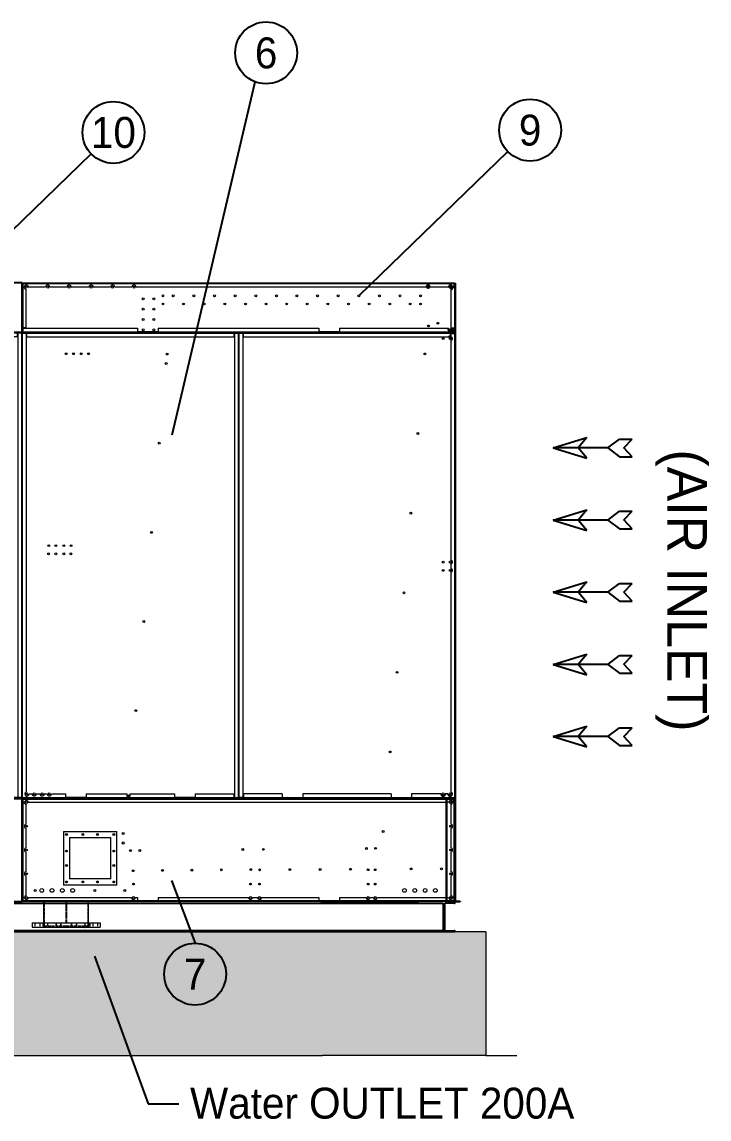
# Model space of a CAD drawing. Header units: millimetres. Extents: x 8833 to 38240, y 5836 to 26631.
# Drawn here: x 22144 to 25478, y 10838 to 16159 of the extents above; entities that cross this region are included whole.
import ezdxf
from ezdxf import colors
from ezdxf.entities.mleader import LeaderData, LeaderLine
from ezdxf.enums import TextEntityAlignment as Align
from ezdxf.math import Vec2, Vec3

# ---------------------------------------------------------------- set-up
doc = ezdxf.new("R2010")
doc.units = ezdxf.units.MM
doc.linetypes.add('CENTER', pattern=[2, 1.25, -0.25, 0.25, -0.25])
doc.linetypes.add('DASHED', pattern=[15, 12, -3])
for name, color, linetype in [('center', 1, 'CENTER'), ('냉각탑_dim', 1, 'Continuous'), ('냉각탑_text', 3, 'Continuous'), ('냉각탑_찬넬방진', 1, 'Continuous')]:
    doc.layers.add(name, color=color, linetype=linetype)
doc.styles.get("Standard").update_dxf_attribs({"font": 'arial.ttf'})
doc.styles.add('돋움', font='Dotum.ttf')

# ---------------------------------------------------------------- blocks, each defined once
blk = doc.blocks.new('화살표 IN OUT')
at = {"layer": '냉각탑_dim'}
for p, q in [((-322.7, 43), (-383.9, 43)), ((-343.1, 0.5), (-383.9, 43)), ((-383.9, -43), (-343.1, 0.5)), ((-266.4, 0), (-322.7, 43)), ((-266.4, 0), (-322.7, -43)), ((-266.4, 0), (0, 0)), ((-163.5, 50), (-121.5, 0)), ((0, 0), (-163.5, 50)), ((-163.5, -50), (-121.5, 0)), ((0, 0), (-163.5, -50)), ((-322.7, -43), (-383.9, -43))]:
    blk.add_line(p, q, dxfattribs=at)
blk = doc.blocks.new('A$C254622FA')
at = {"color": 7}
for p, q in [((0, 500), (3400, 500)), ((3400, 0), (3400, 500)), ((3400, 100), (3400, 194.5)), ((44, 0), (3400, 0))]:
    blk.add_line(p, q, dxfattribs=at)
at = {"color": 7, "lineweight": 35}
blk.add_line((3400, 500), (3400, 0), dxfattribs=at)
blk.add_line((3400, 500), (3400, 0), dxfattribs=at)
blk.add_line((3400, 500), (3400, 0), dxfattribs=at)
blk.add_line((3400, 500), (3400, 0), dxfattribs=at)
blk = doc.blocks.new('A$C4EC83005')
at = {"color": 7, "lineweight": 13}
for p, q in [((0, 1.7), (0, 2254.3)), ((3.4, 1.7), (3.4, 2256)), ((20, 2256), (20, 1.7)), ((577, 3.4), (577, 2256)), ((593.6, 2256), (593.6, 830)), ((597, 2254.3), (597, 1.7)), ((152, 1430), (152, 230)), ((502, 1430), (152, 1430)), ((502, 1430), (502, 230)), ((593.6, 1270), (593.6, 3.4)), ((502, 230), (152, 230)), ((22, 20), (552, 20)), ((177, 3.4), (22, 3.4)), ((575, 0), (22, 0)), ((593.6, 3.4), (177, 3.4)), ((575, 3.4), (177, 3.4))]:
    blk.add_line(p, q, dxfattribs=at)
at = {"color": 7, "lineweight": 13, "ltscale": 0.005667}
for p, q in [((3.4, 2254.3), (0, 2254.3)), ((22, 2252.6), (22, 2256)), ((575, 2252.6), (575, 2256)), ((593.6, 2254.3), (597, 2254.3)), ((3.4, 1.7), (0, 1.7)), ((22, 3.4), (22, 0)), ((575, 3.4), (575, 0)), ((593.6, 1.7), (597, 1.7))]:
    blk.add_line(p, q, dxfattribs=at)
at = {"color": 7, "lineweight": 13, "ltscale": 0.0015}
for p, q in [((2, 2256), (2.9, 2256)), ((594.1, 2256), (595, 2256)), ((2.9, 0), (2, 0)), ((595, 0), (594.1, 0))]:
    blk.add_line(p, q, dxfattribs=at)
at = {"color": 7, "lineweight": 13, "ltscale": 0.002833}
for p, q in [((2, 2254.3), (2, 2256)), ((2.9, 2256), (2.9, 2254.3)), ((594.1, 2254.3), (594.1, 2256)), ((595, 2254.3), (595, 2256)), ((2, 0), (2, 1.7)), ((2.9, 0), (2.9, 1.7)), ((577, 1.7), (577, 3.4)), ((593.6, 3.4), (593.6, 1.7)), ((594.1, 1.7), (594.1, 0)), ((595, 0), (595, 1.7))]:
    blk.add_line(p, q, dxfattribs=at)
at = {"color": 7}
blk.add_line((595, 2256), (2, 2256), dxfattribs=at)
at = {"color": 7, "lineweight": 13, "ltscale": 0.031833}
for p, q in [((22, 2256), (2.9, 2256)), ((594.1, 2256), (575, 2256)), ((2.9, 0), (22, 0)), ((575, 0), (594.1, 0))]:
    blk.add_line(p, q, dxfattribs=at)
at = {"color": 7, "lineweight": 13, "ltscale": 0.027667}
for p, q in [((20, 2254.3), (3.4, 2254.3)), ((593.6, 2254.3), (577, 2254.3)), ((3.4, 1.7), (20, 1.7)), ((552, 3.4), (552, 20)), ((577, 3.4), (593.6, 3.4)), ((577, 1.7), (593.6, 1.7))]:
    blk.add_line(p, q, dxfattribs=at)
at = {"color": 7, "lineweight": 13, "ltscale": 0.003333}
for p, q in [((20, 2254), (22, 2254)), ((20, 2252.6), (22, 2252.6)), ((575, 2256), (575, 2254)), ((575, 2254), (577, 2254)), ((575, 2252.6), (577, 2252.6)), ((22, 3.4), (20, 3.4)), ((22, 2), (20, 2)), ((577, 2), (575, 2)), ((575, 0), (575, 2))]:
    blk.add_line(p, q, dxfattribs=at)
at = {"color": 7, "lineweight": 13, "ltscale": 0.011337}
for p, q in [((22, 2236), (22, 2256)), ((575, 2236), (575, 2256))]:
    blk.add_line(p, q, dxfattribs=at)
at = {"color": 7, "lineweight": 13, "ltscale": 0.000512635}
for p, q in [((22, 2256), (22, 2255.7)), ((22, 0), (22, 0.3))]:
    blk.add_line(p, q, dxfattribs=at)
at = {"color": 7, "lineweight": 13, "ltscale": 0.283333}
blk.add_line((575, 2236), (22, 2236), dxfattribs=at)
at = {"color": 7, "lineweight": 13}
for centre in [(137, 1445), (327, 1445), (517, 1445), (137, 1405), (517, 1405), (137, 1175), (517, 1175), (137, 945), (517, 945), (137, 715), (517, 715), (137, 485), (517, 485), (137, 255), (137, 215), (327, 215), (517, 255), (517, 215)]:
    blk.add_circle(centre, 4.5, dxfattribs=at)
blk = doc.blocks.new('A$C799753AE')
for p, q in [((3400, 251), (0, 251)), ((3400, 251), (0, 251)), ((3400, 251), (1102, 251)), ((3400, 251), (1102, 251)), ((3400, 11), (0, 11))]:
    blk.add_line(p, q)
at = {"color": 7, "lineweight": 35}
blk.add_line((3400, 251), (3400, 11), dxfattribs=at)
blk.add_line((3400, 251), (3400, 11), dxfattribs=at)
blk.add_line((3400, 251), (3400, 11), dxfattribs=at)
blk.add_line((3400, 251), (3400, 11), dxfattribs=at)
blk = doc.blocks.new("1'")
at = {"color": 7, "lineweight": 15}
for p, q in [((22147.3, 14889.4), (22145.3, 14889.4)), ((22145.3, 14889.4), (22145.3, 14870.9)), ((22145.3, 14870.9), (22148.8, 14870.9)), ((22145.3, 14870.9), (22145.3, 14674.9)), ((22147.3, 14867.4), (22145.3, 14867.4)), ((22147.3, 14858.4), (22145.3, 14858.4)), ((22147.3, 14870.9), (22147.3, 14889.4)), ((22148.8, 14889.4), (22147.3, 14889.4)), ((22147.3, 14674.9), (22147.3, 14870.9)), ((22148.8, 14889.4), (22148.8, 14892.9)), ((22148.8, 14892.9), (24241.8, 14892.9)), ((22148.8, 14890.9), (24241.8, 14890.9)), ((22148.8, 14889.4), (22148.8, 14872.9)), ((22155.3, 14872.9), (22148.8, 14872.9)), ((22148.8, 14870.9), (22155.5, 14870.9)), ((22165.3, 14674.9), (22165.3, 14862.9)), ((22259.3, 14872.9), (22175.3, 14872.9)), ((22238.8, 14892.9), (22238.8, 14890.9)), ((22251.8, 14892.9), (22251.8, 14890.9)), ((22363.3, 14872.9), (22279.3, 14872.9)), ((22286.3, 14892.9), (22286.3, 14890.9)), ((22304.3, 14892.9), (22304.3, 14890.9)), ((22332.3, 14892.9), (22332.3, 14890.9)), ((22350.3, 14892.9), (22350.3, 14890.9)), ((22470.3, 14872.9), (22383.3, 14872.9)), ((22574.3, 14872.9), (22490.3, 14872.9)), ((22678.3, 14872.9), (22594.3, 14872.9)), ((24105.4, 14872.9), (22698.3, 14872.9)), ((24040.3, 14892.9), (24040.3, 14890.9)), ((24058.3, 14892.9), (24058.3, 14890.9)), ((24086.3, 14892.9), (24086.3, 14890.9)), ((24104.3, 14892.9), (24104.3, 14890.9)), ((24214.4, 14872.9), (24125.3, 14872.9)), ((24138.8, 14892.9), (24138.8, 14890.9)), ((24151.8, 14892.9), (24151.8, 14890.9)), ((24225.3, 14862), (24225.3, 14674.9)), ((24241.8, 14872.9), (24234.3, 14872.9)), ((24234.3, 14870.9), (24241.8, 14870.9)), ((24241.8, 14889.4), (24241.8, 14892.9)), ((24241.8, 14872.9), (24241.8, 14889.4)), ((24241.8, 14889.4), (24243.3, 14889.4)), ((24245.3, 14870.9), (24241.8, 14870.9)), ((24243.3, 14889.4), (24243.3, 14870.9)), ((24245.3, 14889.4), (24243.3, 14889.4)), ((24243.3, 14870.9), (24243.3, 14674.9)), ((24245.3, 14867.4), (24243.3, 14867.4)), ((24245.3, 14858.4), (24243.3, 14858.4)), ((24245.3, 14870.9), (24245.3, 14889.4)), ((24245.3, 14674.9), (24245.3, 14870.9)), ((22147.3, 14777.4), (22145.3, 14777.4)), ((22147.3, 14768.4), (22145.3, 14768.4)), ((24245.3, 14777.4), (24243.3, 14777.4)), ((24245.3, 14768.4), (24243.3, 14768.4)), ((22147.3, 14687.4), (22145.3, 14687.4)), ((24245.3, 14687.4), (24243.3, 14687.4)), ((22147.3, 14678.4), (22145.3, 14678.4)), ((22145.3, 14674.9), (22148.8, 14674.9)), ((22145.3, 14674.9), (22145.3, 14656.4)), ((22145.3, 14656.4), (22147.3, 14656.4)), ((22145.3, 12398), (22145.3, 14647.8)), ((22148.4, 14647.8), (22145.3, 14647.8)), ((22146.9, 12398), (22146.9, 14647.8)), ((22147.3, 14656.4), (22147.3, 14674.9)), ((22148.8, 14656.4), (22147.3, 14656.4)), ((22166.9, 14650.9), (22148.4, 14650.9)), ((22148.4, 14650.9), (22148.4, 14649.3)), ((22148.4, 14649.3), (22166.9, 14649.3)), ((22148.4, 14647.8), (22148.4, 14649.3)), ((22165.3, 14647.8), (22148.4, 14647.8)), ((22165.3, 14674.9), (22148.8, 14674.9)), ((22148.8, 14672.9), (22705.3, 14672.9)), ((22148.8, 14672.9), (22148.8, 14656.4)), ((22148.8, 14656.4), (22148.8, 14652.9)), ((24219.9, 14654.9), (22148.8, 14654.9)), ((24241.8, 14652.9), (22148.8, 14652.9)), ((22165.3, 14647.8), (22165.3, 12424.3)), ((22165.8, 14650.9), (22165.8, 14649.3)), ((22166.9, 14647.8), (22166.9, 14650.9)), ((22166.9, 14650.9), (23173.7, 14650.9)), ((22166.9, 14649.3), (23173.7, 14649.3)), ((22166.9, 14647.8), (22166.9, 14630.9)), ((22167.3, 14652.9), (22167.3, 14654.9)), ((22173.3, 14652.9), (22173.3, 14654.9)), ((22174.8, 14650.9), (22174.8, 14649.3)), ((22365.8, 14650.9), (22365.8, 14649.3)), ((22367.3, 14652.9), (22367.3, 14654.9)), ((22373.3, 14652.9), (22373.3, 14654.9)), ((22374.8, 14650.9), (22374.8, 14649.3)), ((22565.8, 14650.9), (22565.8, 14649.3)), ((22567.3, 14652.9), (22567.3, 14654.9)), ((22573.3, 14652.9), (22573.3, 14654.9)), ((22574.8, 14650.9), (22574.8, 14649.3)), ((22705.3, 14672.9), (22705.3, 14656.4)), ((22805.3, 14656.4), (22705.3, 14656.4)), ((22765.8, 14650.9), (22765.8, 14649.3)), ((22767.3, 14652.9), (22767.3, 14654.9)), ((22773.3, 14652.9), (22773.3, 14654.9)), ((22774.8, 14650.9), (22774.8, 14649.3)), ((22805.3, 14672.9), (23585.3, 14672.9)), ((22805.3, 14672.9), (22805.3, 14656.4)), ((22965.8, 14650.9), (22965.8, 14649.3)), ((22967.3, 14652.9), (22967.3, 14654.9)), ((22973.3, 14652.9), (22973.3, 14654.9)), ((22974.8, 14650.9), (22974.8, 14649.3)), ((23165.8, 14650.9), (23165.8, 14649.3)), ((23167.3, 14652.9), (23167.3, 14654.9)), ((23173.3, 14652.9), (23173.3, 14654.9)), ((23173.7, 14647.8), (23173.7, 14650.9)), ((23192.2, 14650.9), (23173.7, 14650.9)), ((23173.7, 14649.3), (23192.2, 14649.3)), ((23173.7, 14630.9), (23173.7, 14647.8)), ((23174.8, 14650.9), (23174.8, 14649.3)), ((23192.2, 14647.8), (23175.3, 14647.8)), ((23175.3, 14647.8), (23175.3, 12398)), ((23192.2, 14649.3), (23192.2, 14650.9)), ((23192.2, 14647.8), (23192.2, 14649.3)), ((23192.2, 14647.8), (23195.3, 14647.8)), ((23193.7, 14647.8), (23193.7, 12398)), ((23195.3, 14647.8), (23195.3, 12398)), ((23197.3, 14647.8), (23197.3, 12398)), ((23197.3, 14647.8), (23200.4, 14647.8)), ((23198.9, 12398), (23198.9, 14647.8)), ((23200.4, 14650.9), (23200.4, 14649.3)), ((23218.9, 14650.9), (23200.4, 14650.9)), ((23200.4, 14647.8), (23200.4, 14649.3)), ((23200.4, 14649.3), (23218.9, 14649.3)), ((23217.3, 14647.8), (23200.4, 14647.8)), ((23216.8, 14650.9), (23216.8, 14649.3)), ((23217.3, 12398), (23217.3, 14647.8)), ((23218.3, 14652.9), (23218.3, 14654.9)), ((24223.7, 14650.9), (23218.9, 14650.9)), ((23218.9, 14650.9), (23218.9, 14647.8)), ((23218.9, 14649.3), (24223.7, 14649.3)), ((23218.9, 14630.9), (23218.9, 14647.8)), ((23224.3, 14652.9), (23224.3, 14654.9)), ((23225.8, 14650.9), (23225.8, 14649.3)), ((23416.8, 14650.9), (23416.8, 14649.3)), ((23418.3, 14652.9), (23418.3, 14654.9)), ((23424.3, 14652.9), (23424.3, 14654.9)), ((23425.8, 14650.9), (23425.8, 14649.3)), ((23585.3, 14672.9), (23585.3, 14656.4)), ((23685.3, 14656.4), (23585.3, 14656.4)), ((23616.8, 14650.9), (23616.8, 14649.3)), ((23618.3, 14652.9), (23618.3, 14654.9)), ((23624.3, 14652.9), (23624.3, 14654.9)), ((23625.8, 14650.9), (23625.8, 14649.3)), ((23685.3, 14672.9), (24214.3, 14672.9)), ((23685.3, 14672.9), (23685.3, 14656.4)), ((23816.8, 14650.9), (23816.8, 14649.3)), ((23818.3, 14652.9), (23818.3, 14654.9)), ((23824.3, 14652.9), (23824.3, 14654.9)), ((23825.8, 14650.9), (23825.8, 14649.3)), ((24016.8, 14650.9), (24016.8, 14649.3)), ((24018.3, 14652.9), (24018.3, 14654.9)), ((24024.3, 14652.9), (24024.3, 14654.9)), ((24025.8, 14650.9), (24025.8, 14649.3)), ((24216.8, 14650.9), (24216.8, 14649.3)), ((24218.3, 14652.9), (24218.3, 14654.9)), ((24242.2, 14650.9), (24223.7, 14650.9)), ((24223.7, 14650.9), (24223.7, 14647.8)), ((24223.7, 14649.3), (24242.2, 14649.3)), ((24223.7, 14632.7), (24223.7, 14647.8)), ((24224.3, 14652.9), (24224.3, 14653.9)), ((24225.3, 14674.9), (24241.8, 14674.9)), ((24225.3, 14647.8), (24242.2, 14647.8)), ((24225.3, 14647.8), (24225.3, 14632.2)), ((24225.8, 14650.9), (24225.8, 14649.3)), ((24241.8, 14654.9), (24228.7, 14654.9)), ((24234.3, 14672.9), (24241.8, 14672.9)), ((24245.3, 14674.9), (24241.8, 14674.9)), ((24241.8, 14656.4), (24241.8, 14672.9)), ((24241.8, 14656.4), (24241.8, 14652.9)), ((24241.8, 14656.4), (24243.3, 14656.4)), ((24242.2, 14649.3), (24242.2, 14650.9)), ((24242.2, 14647.8), (24242.2, 14649.3)), ((24245.3, 14647.8), (24242.2, 14647.8)), ((24245.3, 14678.4), (24243.3, 14678.4)), ((24243.3, 14674.9), (24243.3, 14656.4)), ((24243.3, 14656.4), (24245.3, 14656.4)), ((24243.7, 14647.8), (24243.7, 12398)), ((24245.3, 14656.4), (24245.3, 14674.9)), ((24245.3, 12398), (24245.3, 14647.8)), ((22145.3, 14627.4), (22146.9, 14627.4)), ((22145.3, 14618.4), (22146.9, 14618.4)), ((22166.9, 14630.9), (23173.7, 14630.9)), ((23195.3, 14625.9), (23193.7, 14625.9)), ((23195.3, 14619.9), (23193.7, 14619.9)), ((23197.3, 14627.4), (23198.9, 14627.4)), ((23197.3, 14618.4), (23198.9, 14618.4)), ((23218.9, 14630.9), (24215.6, 14630.9)), ((24225.3, 14613.6), (24225.3, 13548.2)), ((24243.7, 14627.4), (24245.3, 14627.4)), ((24243.7, 14618.4), (24245.3, 14618.4)), ((22145.3, 14407.4), (22146.9, 14407.4)), ((22145.3, 14398.4), (22146.9, 14398.4)), ((23195.3, 14405.9), (23193.7, 14405.9)), ((23195.3, 14399.9), (23193.7, 14399.9)), ((23197.3, 14407.4), (23198.9, 14407.4)), ((23197.3, 14398.4), (23198.9, 14398.4)), ((24243.7, 14407.4), (24245.3, 14407.4)), ((24243.7, 14398.4), (24245.3, 14398.4)), ((22145.3, 14187.4), (22146.9, 14187.4)), ((22145.3, 14178.4), (22146.9, 14178.4)), ((23195.3, 14185.9), (23193.7, 14185.9)), ((23195.3, 14179.9), (23193.7, 14179.9)), ((23197.3, 14187.4), (23198.9, 14187.4)), ((23197.3, 14178.4), (23198.9, 14178.4)), ((24243.7, 14187.4), (24245.3, 14187.4)), ((24243.7, 14178.4), (24245.3, 14178.4)), ((22145.3, 13967.4), (22146.9, 13967.4)), ((22145.3, 13958.4), (22146.9, 13958.4)), ((23195.3, 13965.9), (23193.7, 13965.9)), ((23195.3, 13959.9), (23193.7, 13959.9)), ((23197.3, 13967.4), (23198.9, 13967.4)), ((23197.3, 13958.4), (23198.9, 13958.4)), ((24243.7, 13967.4), (24245.3, 13967.4)), ((24243.7, 13958.4), (24245.3, 13958.4)), ((22145.3, 13747.4), (22146.9, 13747.4)), ((22145.3, 13738.4), (22146.9, 13738.4)), ((23195.3, 13745.9), (23193.7, 13745.9)), ((23195.3, 13739.9), (23193.7, 13739.9)), ((23197.3, 13747.4), (23198.9, 13747.4)), ((23197.3, 13738.4), (23198.9, 13738.4)), ((24243.7, 13747.4), (24245.3, 13747.4)), ((24243.7, 13738.4), (24245.3, 13738.4)), ((22145.3, 13527.4), (22146.9, 13527.4)), ((22145.3, 13518.4), (22146.9, 13518.4)), ((23195.3, 13525.9), (23193.7, 13525.9)), ((23195.3, 13519.9), (23193.7, 13519.9)), ((23197.3, 13527.4), (23198.9, 13527.4)), ((23197.3, 13518.4), (23198.9, 13518.4)), ((24225.3, 13529.6), (24225.3, 13508.2)), ((24243.7, 13527.4), (24245.3, 13527.4)), ((24243.7, 13518.4), (24245.3, 13518.4)), ((24225.3, 13489.6), (24225.3, 12424.2)), ((22145.3, 13307.4), (22146.9, 13307.4)), ((23195.3, 13305.9), (23193.7, 13305.9)), ((23197.3, 13307.4), (23198.9, 13307.4)), ((24243.7, 13307.4), (24245.3, 13307.4)), ((22145.3, 13298.4), (22146.9, 13298.4)), ((23195.3, 13299.9), (23193.7, 13299.9)), ((23197.3, 13298.4), (23198.9, 13298.4)), ((24243.7, 13298.4), (24245.3, 13298.4)), ((22145.3, 13087.4), (22146.9, 13087.4)), ((22145.3, 13078.4), (22146.9, 13078.4)), ((23195.3, 13085.9), (23193.7, 13085.9)), ((23195.3, 13079.9), (23193.7, 13079.9)), ((23197.3, 13087.4), (23198.9, 13087.4)), ((23197.3, 13078.4), (23198.9, 13078.4)), ((24243.7, 13087.4), (24245.3, 13087.4)), ((24243.7, 13078.4), (24245.3, 13078.4)), ((22145.3, 12867.4), (22146.9, 12867.4)), ((22145.3, 12858.4), (22146.9, 12858.4)), ((23195.3, 12865.9), (23193.7, 12865.9)), ((23195.3, 12859.9), (23193.7, 12859.9)), ((23197.3, 12867.4), (23198.9, 12867.4)), ((23197.3, 12858.4), (23198.9, 12858.4)), ((24243.7, 12867.4), (24245.3, 12867.4)), ((24243.7, 12858.4), (24245.3, 12858.4)), ((22145.3, 12647.4), (22146.9, 12647.4)), ((22145.3, 12638.4), (22146.9, 12638.4)), ((23195.3, 12645.9), (23193.7, 12645.9)), ((23195.3, 12639.9), (23193.7, 12639.9)), ((23197.3, 12647.4), (23198.9, 12647.4)), ((23197.3, 12638.4), (23198.9, 12638.4)), ((24243.7, 12647.4), (24245.3, 12647.4)), ((24243.7, 12638.4), (24245.3, 12638.4)), ((22145.3, 12427.4), (22146.9, 12427.4)), ((22145.3, 12418.4), (22146.9, 12418.4)), ((22148.4, 12398), (22145.3, 12398)), ((22148.4, 12398), (22165.3, 12398)), ((22148.4, 12398), (22148.4, 12396.5)), ((22165.3, 12405.5), (22165.3, 12398)), ((22166.9, 12405.1), (22166.9, 12398)), ((22166.9, 12398), (22166.9, 12394.9)), ((22178.8, 12414.9), (22193.8, 12414.9)), ((22213.8, 12414.9), (22232.2, 12414.9)), ((22252.2, 12414.9), (22267.2, 12414.9)), ((22287.2, 12414.9), (22355.3, 12414.9)), ((22355.3, 12414.9), (22355.3, 12398)), ((22455.3, 12398), (22355.3, 12398)), ((22455.3, 12414.9), (22455.3, 12398)), ((22455.3, 12414.9), (22653.2, 12414.9)), ((22653.2, 12414.9), (22653.2, 12406.3)), ((22669.2, 12406.3), (22669.2, 12414.9)), ((22669.2, 12414.9), (22885.3, 12414.9)), ((22885.3, 12414.9), (22885.3, 12398)), ((22985.3, 12398), (22885.3, 12398)), ((22985.3, 12414.9), (22985.3, 12398)), ((22985.3, 12414.9), (23173.7, 12414.9)), ((23173.7, 12398), (23173.7, 12414.9)), ((23173.7, 12398), (23173.7, 12394.9)), ((23175.3, 12398), (23192.2, 12398)), ((23192.2, 12398), (23192.2, 12396.5)), ((23192.2, 12398), (23195.3, 12398)), ((23195.3, 12425.9), (23193.7, 12425.9)), ((23195.3, 12419.9), (23193.7, 12419.9)), ((23197.3, 12427.4), (23198.9, 12427.4)), ((23197.3, 12418.4), (23198.9, 12418.4)), ((23197.3, 12398), (23200.4, 12398)), ((23217.3, 12398), (23200.4, 12398)), ((23200.4, 12398), (23200.4, 12396.5)), ((23407.3, 12414.9), (23218.9, 12414.9)), ((23218.9, 12414.9), (23218.9, 12398)), ((23218.9, 12394.9), (23218.9, 12398)), ((23407.3, 12414.9), (23407.3, 12398)), ((23407.3, 12398), (23507.3, 12398)), ((23507.3, 12414.9), (23507.3, 12398)), ((23935.3, 12414.9), (23507.3, 12414.9)), ((23935.3, 12414.9), (23935.3, 12398)), ((23935.3, 12398), (24035.3, 12398)), ((24035.3, 12414.9), (24035.3, 12398)), ((24178.4, 12414.9), (24035.3, 12414.9)), ((24211.6, 12414.9), (24198.4, 12414.9)), ((24223.7, 12405.2), (24223.7, 12398)), ((24223.7, 12394.9), (24223.7, 12398)), ((24225.3, 12405.6), (24225.3, 12398)), ((24225.3, 12398), (24242.2, 12398)), ((24245.3, 12398), (24242.2, 12398)), ((24242.2, 12398), (24242.2, 12396.5)), ((24243.7, 12427.4), (24245.3, 12427.4)), ((24243.7, 12418.4), (24245.3, 12418.4)), ((22148.4, 12396.5), (22148.4, 12394.9)), ((22166.9, 12396.5), (22148.4, 12396.5)), ((22148.4, 12394.9), (22166.9, 12394.9)), ((22165.8, 12396.5), (22165.8, 12394.9)), ((23173.7, 12396.5), (22166.9, 12396.5)), ((23173.7, 12394.9), (22166.9, 12394.9)), ((22174.8, 12396.5), (22174.8, 12394.9)), ((22365.8, 12396.5), (22365.8, 12394.9)), ((22374.8, 12396.5), (22374.8, 12394.9)), ((22565.8, 12396.5), (22565.8, 12394.9)), ((22574.8, 12396.5), (22574.8, 12394.9)), ((22765.8, 12396.5), (22765.8, 12394.9)), ((22774.8, 12396.5), (22774.8, 12394.9)), ((22965.8, 12396.5), (22965.8, 12394.9)), ((22974.8, 12396.5), (22974.8, 12394.9)), ((23165.8, 12396.5), (23165.8, 12394.9)), ((23192.2, 12396.5), (23173.7, 12396.5)), ((23173.7, 12394.9), (23192.2, 12394.9)), ((23174.8, 12396.5), (23174.8, 12394.9)), ((23192.2, 12394.9), (23192.2, 12396.5)), ((23200.4, 12396.5), (23200.4, 12394.9)), ((23218.9, 12396.5), (23200.4, 12396.5)), ((23200.4, 12394.9), (23218.9, 12394.9)), ((23216.8, 12396.5), (23216.8, 12394.9)), ((24223.7, 12396.5), (23218.9, 12396.5)), ((23218.9, 12394.9), (24223.7, 12394.9)), ((23225.8, 12396.5), (23225.8, 12394.9)), ((23416.8, 12396.5), (23416.8, 12394.9)), ((23425.8, 12396.5), (23425.8, 12394.9)), ((23616.8, 12396.5), (23616.8, 12394.9)), ((23625.8, 12396.5), (23625.8, 12394.9)), ((23816.8, 12396.5), (23816.8, 12394.9)), ((23825.8, 12396.5), (23825.8, 12394.9)), ((24016.8, 12396.5), (24016.8, 12394.9)), ((24025.8, 12396.5), (24025.8, 12394.9)), ((24203.3, 12389.4), (24205.3, 12389.4)), ((24206.8, 12389.4), (24203.3, 12389.4)), ((24203.3, 11896.4), (24203.3, 12389.4)), ((24205.3, 12389.4), (24206.8, 12389.4)), ((24205.3, 12389.4), (24205.3, 11896.4)), ((24241.8, 12392.9), (24206.8, 12392.9)), ((24241.8, 12390.9), (24206.8, 12390.9)), ((24241.8, 12389.4), (24206.8, 12389.4)), ((24206.8, 12389.4), (24241.8, 12389.4)), ((24216.8, 12396.5), (24216.8, 12394.9)), ((24242.2, 12396.5), (24223.7, 12396.5)), ((24223.7, 12394.9), (24242.2, 12394.9)), ((24225.8, 12396.5), (24225.8, 12394.9)), ((24241.8, 12389.4), (24241.8, 12370.9)), ((24241.8, 12389.4), (24241.8, 12370.9)), ((24241.8, 12370.9), (24245.3, 12370.9)), ((24241.8, 12370.9), (24243.3, 12370.9)), ((24242.2, 12394.9), (24242.2, 12396.5)), ((24243.3, 12372.9), (24243.3, 12389.4)), ((24245.3, 12382.9), (24243.3, 12382.9)), ((24245.3, 12382.9), (24243.3, 12382.9)), ((24245.3, 12382.9), (24243.3, 12382.9)), ((24245.3, 12382.9), (24243.3, 12382.9)), ((24245.3, 12382.9), (24243.3, 12382.9)), ((24245.3, 12382.9), (24243.3, 12382.9)), ((24245.3, 12382.9), (24243.3, 12382.9)), ((24245.3, 12382.9), (24243.3, 12382.9)), ((24245.3, 12382.9), (24243.3, 12382.9)), ((24245.3, 12376.9), (24243.3, 12376.9)), ((24245.3, 12376.9), (24243.3, 12376.9)), ((24245.3, 12376.9), (24243.3, 12376.9)), ((24245.3, 12376.9), (24243.3, 12376.9)), ((24245.3, 12376.9), (24243.3, 12376.9)), ((24245.3, 12376.9), (24243.3, 12376.9)), ((24245.3, 12376.9), (24243.3, 12376.9)), ((24245.3, 12376.9), (24243.3, 12376.9)), ((24245.3, 12376.9), (24243.3, 12376.9)), ((24243.3, 12372.9), (24245.3, 12372.9)), ((24243.3, 12370.9), (24245.3, 12370.9)), ((24243.3, 12370.9), (24243.3, 12061.9)), ((24243.3, 12370.9), (24243.3, 11914.9)), ((24245.3, 12372.9), (24245.3, 12389.4)), ((24245.3, 12061.9), (24245.3, 12370.9)), ((24245.3, 12370.9), (24245.3, 11914.9)), ((22345.3, 12232.9), (22605.3, 12232.9)), ((22345.3, 12232.9), (22345.3, 11972.9)), ((22605.3, 11972.9), (22605.3, 12232.9)), ((24205.3, 12056.4), (24203.3, 12056.4)), ((24205.3, 12056.4), (24203.3, 12056.4)), ((24205.3, 12056.4), (24203.3, 12056.4)), ((24205.3, 12056.4), (24203.3, 12056.4)), ((24205.3, 12056.4), (24203.3, 12056.4)), ((24205.3, 12056.4), (24203.3, 12056.4)), ((24205.3, 12056.4), (24203.3, 12056.4)), ((24205.3, 12056.4), (24203.3, 12056.4)), ((24205.3, 12056.4), (24203.3, 12056.4)), ((24205.3, 12056.4), (24203.3, 12056.4)), ((24205.3, 12056.4), (24203.3, 12056.4)), ((24205.3, 12056.4), (24203.3, 12056.4)), ((24205.3, 12056.4), (24203.3, 12056.4)), ((24205.3, 12056.4), (24203.3, 12056.4)), ((24205.3, 12056.4), (24203.3, 12056.4)), ((24205.3, 12056.4), (24203.3, 12056.4)), ((24205.3, 12056.4), (24203.3, 12056.4)), ((24205.3, 12056.4), (24203.3, 12056.4)), ((24205.3, 12047.4), (24203.3, 12047.4)), ((24205.3, 12047.4), (24203.3, 12047.4)), ((24205.3, 12047.4), (24203.3, 12047.4)), ((24205.3, 12047.4), (24203.3, 12047.4)), ((24205.3, 12047.4), (24203.3, 12047.4)), ((24205.3, 12047.4), (24203.3, 12047.4)), ((24205.3, 12047.4), (24203.3, 12047.4)), ((24205.3, 12047.4), (24203.3, 12047.4)), ((24205.3, 12047.4), (24203.3, 12047.4)), ((24205.3, 12047.4), (24203.3, 12047.4)), ((24205.3, 12047.4), (24203.3, 12047.4)), ((24205.3, 12047.4), (24203.3, 12047.4)), ((24205.3, 12047.4), (24203.3, 12047.4)), ((24205.3, 12047.4), (24203.3, 12047.4)), ((24205.3, 12047.4), (24203.3, 12047.4)), ((24205.3, 12047.4), (24203.3, 12047.4)), ((24205.3, 12047.4), (24203.3, 12047.4)), ((24205.3, 12047.4), (24203.3, 12047.4)), ((24245.3, 12061.9), (24243.3, 12061.9)), ((24245.3, 12061.9), (24243.3, 12061.9)), ((24245.3, 12061.9), (24243.3, 12061.9)), ((24245.3, 12061.9), (24243.3, 12061.9)), ((24243.3, 12051.9), (24243.3, 12061.9)), ((24243.3, 12041.9), (24243.3, 12051.9)), ((24245.3, 12041.9), (24243.3, 12041.9)), ((24245.3, 12041.9), (24243.3, 12041.9)), ((24243.3, 12041.9), (24243.3, 11914.9)), ((24245.3, 12041.9), (24243.3, 12041.9)), ((24245.3, 12041.9), (24243.3, 12041.9)), ((24245.3, 12051.9), (24245.3, 12061.9)), ((24245.3, 12041.9), (24245.3, 12051.9)), ((24245.3, 11914.9), (24245.3, 12041.9)), ((22605.3, 11972.9), (22345.3, 11972.9)), ((24206.8, 11896.4), (24203.3, 11896.4)), ((24203.3, 11896.4), (24205.3, 11896.4)), ((24205.3, 11896.4), (24206.8, 11896.4)), ((24206.8, 11896.4), (24241.8, 11896.4)), ((24241.8, 11896.4), (24206.8, 11896.4)), ((24241.8, 11894.9), (24206.8, 11894.9)), ((24241.8, 11892.9), (24206.8, 11892.9)), ((24241.8, 11914.9), (24245.3, 11914.9)), ((24241.8, 11914.9), (24243.3, 11914.9)), ((24241.8, 11914.9), (24241.8, 11896.4)), ((24241.8, 11914.9), (24241.8, 11896.4)), ((24243.3, 11914.9), (24245.3, 11914.9)), ((24243.3, 11912.9), (24245.3, 11912.9)), ((24243.3, 11912.9), (24243.3, 11896.4)), ((24245.3, 11912.9), (24245.3, 11896.4))]:
    blk.add_line(p, q, dxfattribs=at)
for p, q in [((24245.3, 14892.9), (24245.3, 11892.9)), ((24246.9, 14891.3), (24246.9, 14852.5)), ((24246.9, 14850.9), (24246.9, 11894.5)), ((23595.3, 11890.4), (24045.3, 11890.4)), ((24045.3, 11892), (24045.3, 11890.4)), ((24270.3, 11894.5), (24270.3, 11892.9))]:
    blk.add_line(p, q)
at = {"color": 7, "lineweight": 13, "ltscale": 0.002813}
blk.add_line((22145.3, 14705.8), (22145.3, 14704.9), dxfattribs=at)
at = {"color": 7}
for p, q in [((24214.3, 14663.9), (24214.3, 14672.9)), ((24234.3, 14663.9), (24234.3, 14672.9))]:
    blk.add_line(p, q, dxfattribs=at)
at = {"color": 7, "lineweight": 13, "ltscale": 0.038542}
for p, q in [((22145.3, 12389.4), (22145.3, 12370.9)), ((22147.3, 12370.9), (22147.3, 12389.4)), ((24241.8, 12370.9), (24241.8, 12389.4)), ((24243.3, 12389.4), (24243.3, 12370.9)), ((24245.3, 12370.9), (24245.3, 12389.4)), ((22145.3, 11914.9), (22145.3, 11896.4)), ((22147.3, 11896.4), (22147.3, 11914.9)), ((24241.8, 11896.4), (24241.8, 11914.9)), ((24243.3, 11914.9), (24243.3, 11896.4)), ((24245.3, 11896.4), (24245.3, 11914.9))]:
    blk.add_line(p, q, dxfattribs=at)
at = {"color": 7, "lineweight": 13, "ltscale": 0.004167}
for p, q in [((22147.3, 12389.4), (22145.3, 12389.4)), ((22148.8, 12372.9), (22148.8, 12370.9)), ((24245.3, 12389.4), (24243.3, 12389.4)), ((22145.3, 11896.4), (22147.3, 11896.4)), ((22148.8, 11914.9), (22148.8, 11912.9)), ((24243.3, 11896.4), (24245.3, 11896.4))]:
    blk.add_line(p, q, dxfattribs=at)
at = {"color": 7, "lineweight": 13}
for p, q in [((22145.3, 12370.9), (22145.3, 11914.9)), ((22148.8, 12392.9), (24241.8, 12392.9)), ((22148.8, 12389.4), (24241.8, 12389.4)), ((22148.8, 12370.9), (22148.8, 11914.9)), ((24214.3, 12372.9), (22176.3, 12372.9)), ((24241.8, 11914.9), (24241.8, 12370.9)), ((24245.3, 11914.9), (24245.3, 12370.9)), ((22705.3, 11896.4), (22148.8, 11896.4)), ((24241.8, 11892.9), (22148.8, 11892.9)), ((22176.3, 11912.9), (22675.3, 11912.9)), ((22805.3, 11912.9), (23243.3, 11912.9)), ((23585.3, 11896.4), (22805.3, 11896.4)), ((23307.3, 11912.9), (23585.3, 11912.9)), ((24241.8, 11896.4), (23685.3, 11896.4)), ((23868.8, 11912.9), (24214.3, 11912.9))]:
    blk.add_line(p, q, dxfattribs=at)
at = {"color": 7, "lineweight": 13, "ltscale": 0.007292}
for p, q in [((22145.3, 12370.9), (22148.8, 12370.9)), ((22148.8, 12389.4), (22148.8, 12392.9)), ((24241.8, 12389.4), (24241.8, 12392.9)), ((24245.3, 12370.9), (24241.8, 12370.9)), ((22145.3, 11914.9), (22148.8, 11914.9)), ((22148.8, 11896.4), (22148.8, 11892.9)), ((24245.3, 11914.9), (24241.8, 11914.9)), ((24241.8, 11896.4), (24241.8, 11892.9))]:
    blk.add_line(p, q, dxfattribs=at)
at = {"color": 7, "lineweight": 13, "ltscale": 0.003125}
for p, q in [((22148.8, 12389.4), (22147.3, 12389.4)), ((24241.8, 12389.4), (24243.3, 12389.4)), ((22148.8, 11896.4), (22147.3, 11896.4)), ((24241.8, 11896.4), (24243.3, 11896.4))]:
    blk.add_line(p, q, dxfattribs=at)
at = {"color": 7, "lineweight": 13, "ltscale": 0.034375}
for p, q in [((22148.8, 12389.4), (22148.8, 12372.9)), ((24241.8, 12372.9), (24241.8, 12389.4)), ((22148.8, 11912.9), (22148.8, 11896.4)), ((22705.3, 11912.9), (22705.3, 11896.4)), ((22805.3, 11912.9), (22805.3, 11896.4)), ((23585.3, 11912.9), (23585.3, 11896.4)), ((23685.3, 11912.9), (23685.3, 11896.4)), ((24241.8, 11896.4), (24241.8, 11912.9))]:
    blk.add_line(p, q, dxfattribs=at)
at = {"color": 7, "lineweight": 13, "ltscale": 0.015625}
for p, q in [((22156.3, 12372.9), (22148.8, 12372.9)), ((24241.8, 12372.9), (24234.3, 12372.9)), ((22148.8, 11912.9), (22156.3, 11912.9)), ((24234.3, 11912.9), (24241.8, 11912.9))]:
    blk.add_line(p, q, dxfattribs=at)
at = {"color": 7, "lineweight": 13, "ltscale": 0.016046}
for p, q in [((22148.8, 12370.9), (22156.5, 12370.9)), ((24241.8, 12370.9), (24234.1, 12370.9)), ((22148.8, 11914.9), (22156.5, 11914.9)), ((24241.8, 11914.9), (24234.1, 11914.9))]:
    blk.add_line(p, q, dxfattribs=at)
at = {"color": 7, "lineweight": 13, "ltscale": 0.198126}
for p, q in [((22165.3, 12267.9), (22165.3, 12363)), ((24225.3, 12363), (24225.3, 12267.9)), ((22165.3, 12152.9), (22165.3, 12248)), ((24225.3, 12248), (24225.3, 12152.9)), ((22165.3, 12037.9), (22165.3, 12133)), ((24225.3, 12133), (24225.3, 12037.9)), ((22165.3, 11922.9), (22165.3, 12018)), ((24225.3, 12018), (24225.3, 11922.9))]:
    blk.add_line(p, q, dxfattribs=at)
at = {"color": 7, "lineweight": 13, "ltscale": 0.13159}
blk.add_line((24173.4, 12394.9), (24236.6, 12394.9), dxfattribs=at)
at = {"color": 6}
blk.add_line((24245.3, 12379.9), (24235.2, 12379.9), dxfattribs=at)
at = {"color": 7, "lineweight": 13, "ltscale": 0.416667}
for p, q in [((22375.3, 12202.9), (22375.3, 12002.9)), ((22375.3, 12202.9), (22575.3, 12202.9)), ((22575.3, 12002.9), (22575.3, 12202.9)), ((22575.3, 12002.9), (22375.3, 12002.9))]:
    blk.add_line(p, q, dxfattribs=at)
at = {"color": 7, "lineweight": 13, "ltscale": 1.25}
for p, q in [((22251.2, 11789.9), (22251.2, 11893)), ((22467.5, 11789.9), (22467.5, 11893)), ((22194.3, 11789.9), (22194.3, 11767.9)), ((22194.3, 11789.9), (22524.3, 11789.9)), ((22194.3, 11767.9), (22524.3, 11767.9)), ((22524.3, 11789.9), (22524.3, 11767.9))]:
    blk.add_line(p, q, dxfattribs=at)
at = {"color": 7, "linetype": 'DASHED', "lineweight": 13, "ltscale": 1.25}
for p, q in [((22253.2, 11772.9), (22253.2, 11893)), ((22465.5, 11772.9), (22465.5, 11893)), ((22207.7, 11789.9), (22207.7, 11767.9)), ((22207.7, 11789.9), (22207.7, 11767.9)), ((22230.7, 11789.9), (22230.7, 11767.9)), ((22230.7, 11789.9), (22230.7, 11767.9)), ((22245.3, 11789.9), (22245.3, 11767.9)), ((22245.3, 11789.9), (22245.3, 11767.9)), ((22250.3, 11767.9), (22250.3, 11789.9)), ((22251.2, 11772.9), (22251.2, 11789.9)), ((22359.3, 11772.9), (22251.2, 11772.9)), ((22268.3, 11789.9), (22268.3, 11767.9)), ((22268.3, 11789.9), (22268.3, 11767.9)), ((22310.3, 11767.9), (22310.3, 11789.9)), ((22310.3, 11789.9), (22310.3, 11767.9)), ((22333.3, 11767.9), (22333.3, 11789.9)), ((22333.3, 11789.9), (22333.3, 11767.9)), ((22467.5, 11772.9), (22359.3, 11772.9)), ((22385.3, 11767.9), (22385.3, 11789.9)), ((22385.3, 11789.9), (22385.3, 11767.9)), ((22408.3, 11767.9), (22408.3, 11789.9)), ((22408.3, 11789.9), (22408.3, 11767.9)), ((22450.3, 11789.9), (22450.3, 11767.9)), ((22450.3, 11789.9), (22450.3, 11767.9)), ((22467.5, 11772.9), (22467.5, 11789.9)), ((22468.3, 11767.9), (22468.3, 11789.9)), ((22473.3, 11789.9), (22473.3, 11767.9)), ((22473.3, 11789.9), (22473.3, 11767.9)), ((22487.9, 11789.9), (22487.9, 11767.9)), ((22487.9, 11789.9), (22487.9, 11767.9)), ((22510.9, 11789.9), (22510.9, 11767.9)), ((22510.9, 11789.9), (22510.9, 11767.9))]:
    blk.add_line(p, q, dxfattribs=at)
at = {"color": 7, "lineweight": 13, "ltscale": 0.020833}
blk.add_line((22695.3, 11912.9), (22705.3, 11912.9), dxfattribs=at)
at = {"color": 7, "lineweight": 13, "ltscale": 0.208333}
for p, q in [((22805.3, 11896.4), (22705.3, 11896.4)), ((22805.3, 11896.4), (22705.3, 11896.4)), ((23685.3, 11896.4), (23585.3, 11896.4)), ((23685.3, 11896.4), (23585.3, 11896.4))]:
    blk.add_line(p, q, dxfattribs=at)
at = {"color": 7, "lineweight": 13, "ltscale": 0.05}
blk.add_line((23263.3, 11912.9), (23287.3, 11912.9), dxfattribs=at)
at = {"color": 7, "lineweight": 13, "ltscale": 0.267708}
blk.add_line((23685.3, 11912.9), (23813.8, 11912.9), dxfattribs=at)
at = {"color": 7, "lineweight": 13, "ltscale": 0.03125}
blk.add_line((23833.8, 11912.9), (23848.8, 11912.9), dxfattribs=at)
at = {"ltscale": 500}
for p, q in [((24068.7, 11892), (24045.3, 11892)), ((24070.3, 11890.4), (24045.3, 11890.4)), ((24245.3, 11892.9), (24270.3, 11892.9)), ((24246.9, 11894.5), (24270.3, 11894.5))]:
    blk.add_line(p, q, dxfattribs=at)
at = {"color": 7, "lineweight": 15}
for centre, radius in [((22165.3, 14872.9), 4.5), ((22269.3, 14872.9), 4.5), ((22373.3, 14872.9), 4.5), ((22480.3, 14872.9), 4.5), ((22584.3, 14872.9), 4.5), ((22688.3, 14872.9), 4.5), ((22732.8, 14815.9), 4.5), ((22784.3, 14815.9), 4.5), ((22828.8, 14830.9), 4.5), ((22828.8, 14790.9), 4.5), ((22878.8, 14830.9), 4.5), ((22928.8, 14790.9), 4.5), ((22978.8, 14830.9), 4.5), ((23028.8, 14790.9), 4.5), ((23078.8, 14830.9), 4.5), ((23128.8, 14790.9), 4.5), ((23178.8, 14830.9), 4.5), ((23228.8, 14790.9), 4.5), ((23278.8, 14830.9), 4.5), ((23328.8, 14790.9), 4.5), ((23378.8, 14830.9), 4.5), ((23428.8, 14790.9), 4.5), ((23478.8, 14830.9), 4.5), ((23528.8, 14790.9), 4.5), ((23578.8, 14830.9), 4.5), ((23628.8, 14790.9), 4.5), ((23678.8, 14830.9), 4.5), ((23728.8, 14790.9), 4.5), ((23778.8, 14830.9), 4.5), ((23828.8, 14790.9), 4.5), ((23878.8, 14830.9), 4.5), ((23928.8, 14790.9), 4.5), ((23978.8, 14830.9), 4.5), ((24028.8, 14790.9), 4.5), ((24078.8, 14830.9), 4.5), ((24078.8, 14790.9), 4.5), ((22732.8, 14765.9), 4.5), ((22784.3, 14765.9), 4.5), ((22732.8, 14715.9), 4.5), ((22784.3, 14715.9), 4.5), ((24116.4, 14684.3), 4.5), ((24162.4, 14697.2), 4.5), ((22732.8, 14665.9), 4.5), ((22784.3, 14665.9), 4.5), ((22358.8, 14549.9), 4.5), ((22393.8, 14549.9), 4.5), ((22432.2, 14549.9), 4.5), ((22467.2, 14549.9), 4.5), ((22848.6, 14548.1), 4.5), ((24099.6, 14548.6), 4.5), ((22844.6, 14502.3), 4.5), ((24065.8, 14162.6), 4.5), ((22810.8, 14115.7), 4.5), ((24032, 13776.6), 4.5), ((22773, 13683.4), 4.5), ((22274.1, 13618.9), 4.5), ((22309.1, 13618.9), 4.5), ((22347.5, 13618.9), 4.5), ((22382.5, 13618.9), 4.5), ((22273.8, 13578.9), 4.5), ((22308.8, 13578.9), 4.5), ((22347.2, 13578.9), 4.5), ((22382.2, 13578.9), 4.5), ((23998.2, 13390.5), 4.5), ((22735.2, 13251), 4.5), ((23964.5, 13004.5), 4.5), ((22697.3, 12818.7), 4.5), ((23930.7, 12618.5), 4.5), ((22168.8, 12414.9), 4.5), ((22203.8, 12414.9), 4.5), ((22242.2, 12414.9), 4.5), ((22277.2, 12414.9), 4.5), ((22661.2, 12406.3), 4.5), ((24224.3, 12372.9), 3), ((24224.3, 12257.9), 3), ((22360.3, 12217.9), 4.5), ((22440.3, 12217.9), 4.5), ((22510.3, 12217.9), 4.5), ((22590.3, 12217.9), 4.5), ((22360.3, 12137.9), 4.5), ((22590.3, 12137.9), 4.5), ((24224.3, 12142.9), 3), ((22360.3, 12067.9), 4.5), ((22590.3, 12067.9), 4.5), ((24224.3, 12027.9), 3), ((22360.3, 11987.9), 4.5), ((22440.3, 11987.9), 4.5), ((22510.3, 11987.9), 4.5), ((22590.3, 11987.9), 4.5), ((24224.3, 11912.9), 3)]:
    blk.add_circle(centre, radius, dxfattribs=at)
for centre in [(24115.3, 14871.9), (24224.3, 14871.9), (24224.3, 14663.9)]:
    blk.add_circle(centre, 4.5)
at = {"color": 7, "lineweight": 13}
for centre, radius in [((24188.6, 14622.9), 4.5), ((24221.6, 14622.9), 4.5), ((24188.4, 13538.9), 4.5), ((24221.6, 13538.9), 4.5), ((24188.6, 13498.9), 4.5), ((24221.6, 13498.9), 4.5), ((24188.4, 12414.9), 4.5), ((24221.6, 12414.9), 4.5), ((22166.3, 12372.9), 4.5), ((24224.3, 12372.9), 4.5), ((22166.3, 12257.9), 4.5), ((24224.3, 12257.9), 4.5), ((22360.3, 12217.9), 3), ((22440.3, 12217.9), 3), ((22510.3, 12217.9), 3), ((22590.3, 12217.9), 3), ((22635.3, 12222.9), 5), ((23896.9, 12232.5), 4.5), ((22166.3, 12142.9), 4.5), ((22360.3, 12137.9), 3), ((22590.3, 12137.9), 3), ((22635.3, 12176.9), 5), ((22670.7, 12140), 4.5), ((22715.7, 12140.4), 4.5), ((23215.7, 12145), 4.5), ((23315.6, 12146), 4.5), ((23815.6, 12150.6), 4.5), ((23860.6, 12151), 4.5), ((24224.3, 12142.9), 4.5), ((22166.3, 12027.9), 4.5), ((22360.3, 12067.9), 3), ((22590.3, 12067.9), 3), ((22684.3, 12042.5), 4.5), ((22826.8, 12044.1), 4.5), ((22969.3, 12045.3), 4.5), ((23111.8, 12046.5), 4.5), ((23254.3, 12047.6), 4.5), ((23297.8, 12046.9), 4.5), ((23444.8, 12047.7), 4.5), ((23591.8, 12048.5), 4.5), ((23738.8, 12049.3), 4.5), ((23823.8, 12047.4), 4.5), ((23858.8, 12047.4), 4.5), ((24032.8, 12050.9), 4.5), ((24179.8, 12051.7), 4.5), ((24224.3, 12027.9), 4.5), ((22360.3, 11987.9), 3), ((22440.3, 11987.9), 3), ((22510.3, 11987.9), 3), ((22590.3, 11987.9), 3), ((22685.3, 11977.9), 4.5), ((23253.3, 11977.9), 4.5), ((23297.3, 11977.9), 4.5), ((23823.8, 11977.9), 4.5), ((23858.8, 11977.9), 4.5), ((22208.3, 11946.9), 4.5), ((22240.3, 11946.9), 9), ((22290.3, 11946.9), 9), ((22340.3, 11946.9), 9), ((22390.3, 11946.9), 9), ((22498.3, 11946.9), 4.5), ((22643.3, 11946.9), 4.5), ((24000.3, 11946.9), 9), ((24050.3, 11946.9), 9), ((24100.3, 11946.9), 9), ((24150.3, 11946.9), 9), ((22166.3, 11912.9), 4.5), ((22685.3, 11912.9), 4.5), ((23253.3, 11912.9), 4.5), ((23297.3, 11912.9), 4.5), ((23823.8, 11912.9), 4.5), ((23858.8, 11912.9), 4.5), ((24224.3, 11912.9), 4.5)]:
    blk.add_circle(centre, radius, dxfattribs=at)
at = {"color": 7, "lineweight": 15}
for centre, radius, start, end in [((22165.3, 14872.9), 10, 0, 180), ((22165.3, 14872.9), 10, 191.5372, 270), ((22269.3, 14872.9), 10, 0, 180), ((22373.3, 14872.9), 10, 0, 180), ((22480.3, 14872.9), 10, 0, 180), ((22584.3, 14872.9), 10, 0, 180), ((22688.3, 14872.9), 10, 0, 180), ((22168.8, 12414.9), 10, 110.4057, 249.5943), ((22168.8, 12414.9), 10, 259.1251, 0), ((22203.8, 12414.9), 10, 180, 0), ((22242.2, 12414.9), 10, 180, 0), ((22277.2, 12414.9), 10, 180, 0), ((22661.2, 12406.3), 8, 180, 0), ((24206.8, 12389.4), 3.5, 90, 180), ((24206.8, 12389.4), 1.5, 90, 180), ((24241.8, 12389.4), 3.5, 0, 90), ((24241.8, 12389.4), 1.5, 0, 90), ((24206.8, 11896.4), 3.5, 180, 270), ((24206.8, 11896.4), 1.5, 180, 270), ((24241.8, 11896.4), 1.5, 270, 0), ((24241.8, 11896.4), 3.5, 270, 0)]:
    blk.add_arc(centre, radius, start, end, dxfattribs=at)
at = {"color": 7}
for centre, start, end in [((24115.3, 14871.9), 5.7392, 174.2608), ((24224.3, 14871.9), 5.7392, 174.2608), ((24224.3, 14871.9), 275.7392, 354.2608), ((24224.3, 14663.9), 180, 0), ((24221.6, 14622.9), 77.6353, 126.8703), ((24221.6, 14622.9), 291.9707, 68.0293), ((24221.6, 13538.9), 291.9707, 68.0293), ((24221.6, 13498.9), 291.9707, 68.0293), ((24188.4, 12414.9), 180, 0), ((24221.6, 12414.9), 180, 282.3647), ((24221.6, 12414.9), 291.9707, 68.0293)]:
    blk.add_arc(centre, 10, start, end, dxfattribs=at)
at = {"color": 7, "lineweight": 13}
for centre, start, end in [((22166.3, 12372.9), 0, 180), ((22166.3, 12372.9), 191.537, 264.2608), ((24224.3, 12372.9), 0, 180), ((24224.3, 12372.9), 275.7392, 348.463), ((22166.3, 12257.9), 95.7392, 264.2608), ((24224.3, 12257.9), 275.7392, 84.2608), ((22166.3, 12142.9), 95.7392, 264.2608), ((24224.3, 12142.9), 275.7392, 84.2608), ((22166.3, 12027.9), 95.7392, 264.2608), ((24224.3, 12027.9), 275.7392, 84.2608), ((22166.3, 11912.9), 95.7392, 168.463), ((24224.3, 11912.9), 11.537, 84.2608), ((22166.3, 11912.9), 180, 0), ((22685.3, 11912.9), 180, 0), ((23253.3, 11912.9), 180, 0), ((23297.3, 11912.9), 180, 0), ((23823.8, 11912.9), 180, 0), ((23858.8, 11912.9), 180, 0), ((24224.3, 11912.9), 180, 0)]:
    blk.add_arc(centre, 10, start, end, dxfattribs=at)
at = {"layer": 'center'}
blk.add_line((22359.3, 11892.9), (22359.3, 11792.9), dxfattribs=at)
at = {"layer": '냉각탑_dim', "linetype": 'ByBlock', "lineweight": -2}
blk.add_lwpolyline([(22869.4, 11995), (22984.5, 11690.9)], dxfattribs=at)
at = {"layer": '냉각탑_찬넬방진', "ltscale": 150}
for p, q in [((18801.8, 11884.5), (24188.9, 11884.5)), ((24188.9, 11884.5), (24188.9, 11751.3)), ((24194.5, 11881.1), (24194.5, 11754.7)), ((24241.9, 11884.5), (24197.9, 11884.5)), ((24245.3, 11887.8), (24245.3, 11892.9)), ((24245.3, 11745.5), (18745.3, 11745.5)), ((24188.9, 11751.3), (18801.8, 11751.3)), ((24197.9, 11751.3), (24241.9, 11751.3)), ((24245.3, 11747.9), (24245.3, 11745.5))]:
    blk.add_line(p, q, dxfattribs=at)
for centre, start, end in [((24197.9, 11881.1), 90, 180), ((24241.9, 11887.8), 270, 0), ((24197.9, 11754.7), 180, 270), ((24241.9, 11747.9), 0, 90)]:
    blk.add_arc(centre, 3.39, start, end, dxfattribs=at)
at = {"color": 7}
for name, p in [('A$C799753AE', (18745.3, 14641.9)), ('A$C4EC83005', (21548.4, 12394.9))]:
    blk.add_blockref(name, p, dxfattribs=at)
blk.add_blockref('A$C254622FA', (18745.3, 11892.9))

msp = doc.modelspace()

# ---------------------------------------------------------------- hatches: boundary and pattern name
h = msp.add_hatch()
h.set_pattern_fill('AR-CONC', color=4)
h.set_pattern_definition([(50, (-852783.38, -336594.48), (182.18467, -15.939086), [19.05, -209.55]), (355, (-852783.38, -336594.48), (-35.24342, 191.056845), [15.24, -167.640584]), (100.451445, (-852768.2, -336595.8), (146.941247, 175.117752), [16.19001, -178.090245]), (46.1842, (-852783.38, -336543.68), (271.07904, -42.04233), [28.575, -314.325]), (96.635558, (-852760.79, -336547.18), (237.404134, 247.426125), [24.28502, -267.13561]), (351.18415, (-852783.38, -336543.68), (237.40413, 247.426125), [22.85997, -251.45973]), (21, (-852757.98, -336556.38), (151.614391, -102.265198), [19.05, -209.55]), (326, (-852757.98, -336556.38), (61.80203, 184.187966), [15.24, -167.64]), (71.451445, (-852745.34, -336564.9), (213.41642, 81.92277), [16.19001, -178.089938]), (37.5, (-852783.376, -336594.48), (3.0886033, 84.555039), [0, -165.608, 0, -170.18, 0, -168.275]), (7.5, (-852783.38, -336594.48), (66.8196625, 100.180575), [0, -97.028, 0, -161.798, 0, -64.135]), (327.5, (-852840.02, -336594.48), (135.590595, -5.728744), [0, -63.5, 0, -198.12, 0, -262.89]), (317.5, (-852865.42, -336594.48), (148.129181, 25.426491), [0, -82.55, 0, -131.572, 0, -186.69])])
h.paths.add_polyline_path([(24395.3, 11745.5), (18595.3, 11745.5), (18595.3, 11145.5), (24395.3, 11145.5)])

# ---------------------------------------------------------------- linework, layer by layer
at = {"lineweight": 5}
for p, q in [((23452.8, 11745.5), (18595.3, 11745.5)), ((24395.3, 11745.5), (23452.8, 11745.5)), ((24395.3, 11745.5), (24395.3, 11145.5)), ((18445.3, 11145.5), (23603.1, 11145.5)), ((24395.3, 11145.5), (23603.1, 11145.5)), ((24395.3, 11145.5), (24545.3, 11145.5))]:
    msp.add_line(p, q, dxfattribs=at)
at = {"layer": '냉각탑_dim', "linetype": 'ByBlock', "lineweight": -2, "elevation": 0}
for points in [[(22873.8, 14156), (23276.3, 15868.4)], [(21760.6, 14822.4), (22479.9, 15519.3)], [(23782.5, 14833.5), (24501.7, 15530.5)]]:
    msp.add_lwpolyline(points, dxfattribs=at)
at = {"layer": '냉각탑_dim', "linetype": 'ByBlock', "lineweight": -2}
for centre in [(23329.1, 16008.8), (22588.3, 15622.9), (24610.1, 15634.1), (22984.5, 11540.9)]:
    msp.add_circle(centre, 150, dxfattribs=at)

# ---------------------------------------------------------------- block references
msp.add_blockref("1'", (0, 0))
at = {"layer": '냉각탑_dim', "xscale": -1}
for p in [(24721.3, 14092.9), (24721.3, 13742.9), (24721.3, 13392.9), (24721.3, 13042.9), (24721.3, 12692.9)]:
    msp.add_blockref('화살표 IN OUT', p, dxfattribs=at)

# ---------------------------------------------------------------- texts
at = {"layer": '냉각탑_text', "style": '돋움'}
for s, p in [('6', (23329.1, 16008.8)), ('10', (22588.3, 15622.9)), ('9', (24610.1, 15634.1)), ('7', (22984.5, 11541.1))]:
    msp.add_text(s, height=150, dxfattribs=at).set_placement(p, align=Align.MIDDLE_CENTER)
msp.add_text('(AIR INLET)', height=192, rotation=270, dxfattribs=at).set_placement((25372.2, 13401.5), align=Align.MIDDLE_CENTER)
msp.add_text('Water OUTLET 200A', height=150, dxfattribs=at).set_placement((22959.9, 10915.2, 0), align=Align.MIDDLE_LEFT)

# ---------------------------------------------------------------- leaders
at = {"layer": '냉각탑_dim'}
ml = msp.add_multileader_mtext('Standard', dxfattribs=at)
ml.set_content('')
ml.set_leader_properties(color=256)
ml.build(insert=Vec2(0, 0))
ml.multileader.update_dxf_attribs({"text_right_attachment_type": 6, "dogleg_length": 5, "arrow_head_size": 150, "scale": 30})
ctx = ml.context
ctx.base_point, ctx.scale, ctx.char_height, ctx.arrow_head_size, ctx.landing_gap_size, ctx.plane_origin = Vec3(22906.3, 10911.9, 0), 30, 5.4, 150, 2.7, Vec3(22365.4, 11768.9, 0)
ctx.right_attachment = 6
notes = []
notes.append((ctx, [(0, (1, 1, 0), (22756.3, 10911.9, 0), (1, 0), 150, [(0, [(22445.7, 11768.9, 0)], 0, [])])]))
ctx.mtext, ml.multileader.dxf.content_type = None, 0
for ctx, leaders in notes:
    for number, flags, end, landing, length, lines in leaders:
        leader = LeaderData()
        leader.index, (leader.has_last_leader_line, leader.has_dogleg_vector, leader.attachment_direction) = number, flags
        leader.last_leader_point, leader.dogleg_vector, leader.dogleg_length = Vec3(end), Vec3(landing), length
        for number, points, colour, breaks in lines:
            line = LeaderLine()
            line.index, line.vertices, line.color, line.breaks = number, Vec3.list(points), colors.encode_raw_color(colour), breaks
            leader.lines.append(line)
        ctx.leaders.append(leader)

doc.saveas('drawing.dxf')
